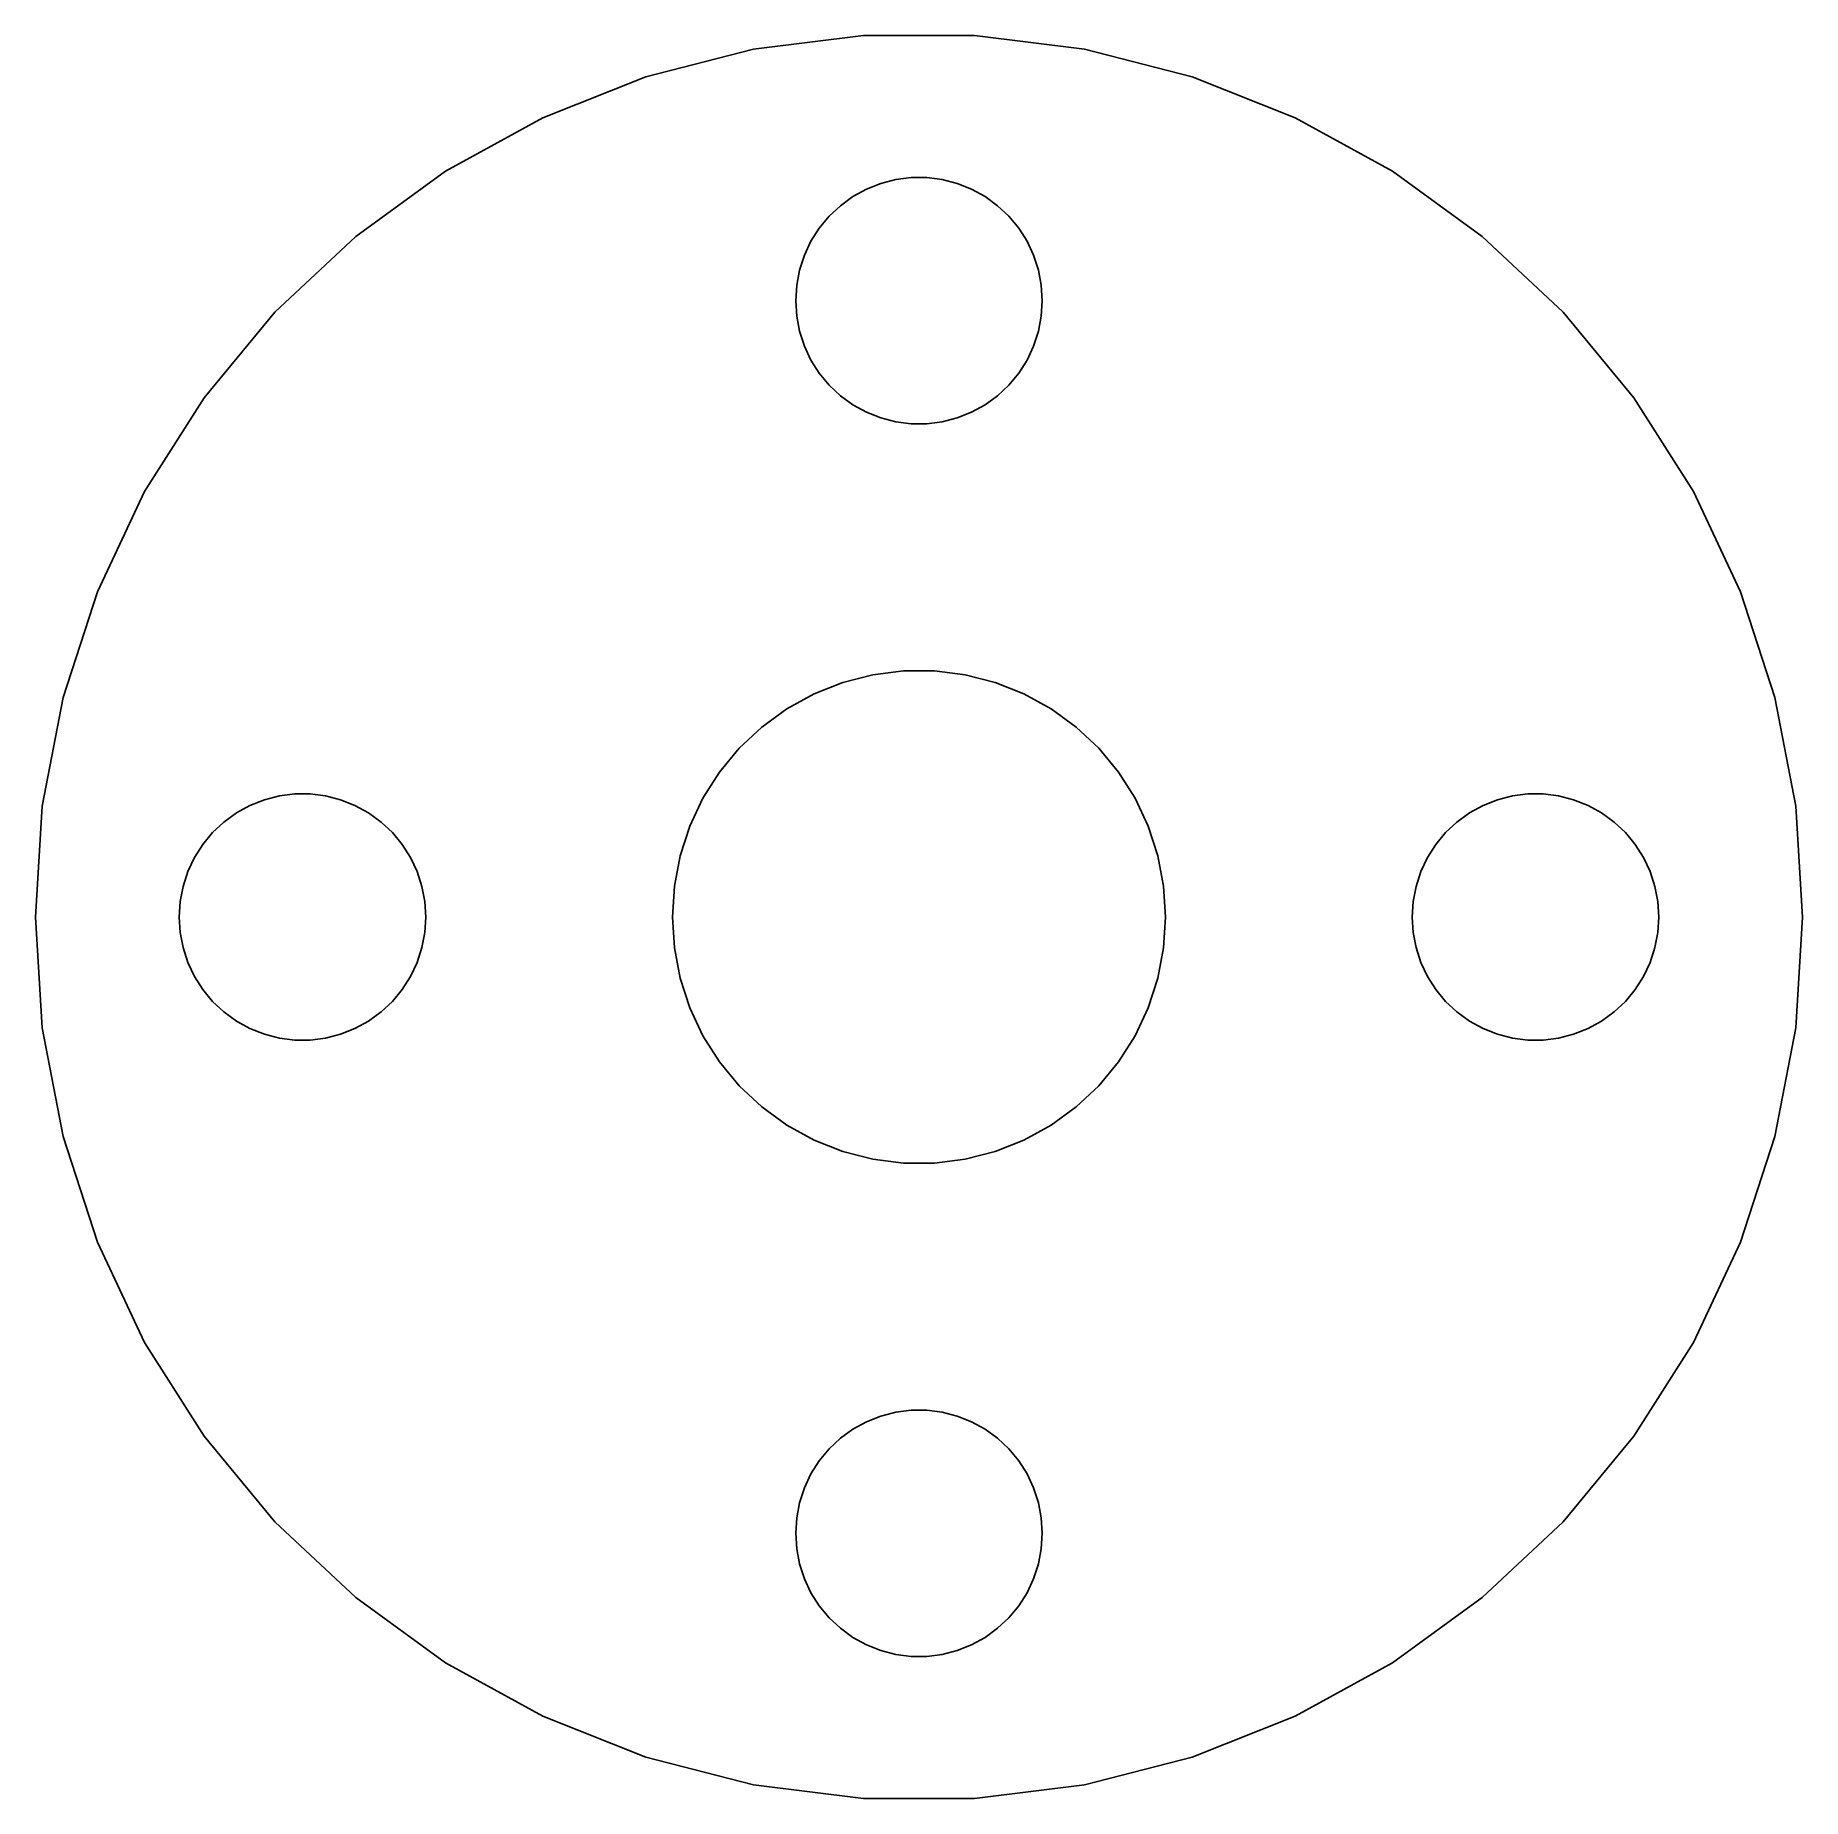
# Model space of a CAD drawing. Header units: metres. Extents: x -11 to 11, y 209 to 341.
# Drawn here: x -10.75 to 10.75, y 209.27 to 230.73 of the extents above.
import ezdxf

# ---------------------------------------------------------------- set-up
doc = ezdxf.new("R2010")
doc.units = ezdxf.units.M

msp = doc.modelspace()

# ---------------------------------------------------------------- linework, layer by layer
for p, q in [((-0.674988, 230.729), (-2.01434, 230.56)), ((0.674988, 230.729), (-0.674988, 230.729)), ((2.01434, 230.56), (0.674988, 230.729)), ((-2.01434, 230.56), (-3.32193, 230.224)), ((3.32193, 230.224), (2.01434, 230.56)), ((-3.32193, 230.224), (-4.57712, 229.727)), ((4.57712, 229.727), (3.32193, 230.224)), ((-4.57712, 229.727), (-5.76013, 229.077)), ((5.76013, 229.077), (4.57712, 229.727)), ((-5.76013, 229.077), (-6.85229, 228.283)), ((-0.281067, 228.973), (-0.094177, 228.997)), ((-0.094177, 228.997), (0.094177, 228.997)), ((0.094177, 228.997), (0.281067, 228.973)), ((6.85229, 228.283), (5.76013, 229.077)), ((-0.956131, 228.656), (-0.803726, 228.766)), ((-0.803726, 228.766), (-0.638657, 228.857)), ((-0.638657, 228.857), (-0.463516, 228.927)), ((-0.463516, 228.927), (-0.281067, 228.973)), ((0.281067, 228.973), (0.463516, 228.927)), ((0.463516, 228.927), (0.638657, 228.857)), ((0.638657, 228.857), (0.803726, 228.766)), ((0.803726, 228.766), (0.956131, 228.656)), ((-1.09344, 228.527), (-0.956131, 228.656)), ((0.956131, 228.656), (1.09344, 228.527)), ((-1.31445, 228.223), (-1.21352, 228.382)), ((-1.21352, 228.382), (-1.09344, 228.527)), ((1.09344, 228.527), (1.21352, 228.382)), ((1.21352, 228.382), (1.31445, 228.223)), ((-6.85229, 228.283), (-7.83641, 227.359)), ((-1.39465, 228.052), (-1.31445, 228.223)), ((1.31445, 228.223), (1.39465, 228.052)), ((7.83641, 227.359), (6.85229, 228.283)), ((-1.45287, 227.873), (-1.39465, 228.052)), ((1.39465, 228.052), (1.45287, 227.873)), ((-1.5, 227.5), (-1.48816, 227.688)), ((-1.48816, 227.688), (-1.45287, 227.873)), ((1.45287, 227.873), (1.48816, 227.688)), ((1.48816, 227.688), (1.5, 227.5)), ((-1.48816, 227.312), (-1.5, 227.5)), ((1.5, 227.5), (1.48816, 227.312)), ((-7.83641, 227.359), (-8.69693, 226.319)), ((-1.45287, 227.127), (-1.48816, 227.312)), ((1.48816, 227.312), (1.45287, 227.127)), ((8.69693, 226.319), (7.83641, 227.359)), ((-1.39465, 226.948), (-1.45287, 227.127)), ((1.45287, 227.127), (1.39465, 226.948)), ((-1.31445, 226.777), (-1.39465, 226.948)), ((1.39465, 226.948), (1.31445, 226.777)), ((-1.21352, 226.618), (-1.31445, 226.777)), ((-1.09344, 226.473), (-1.21352, 226.618)), ((1.21352, 226.618), (1.09344, 226.473)), ((1.31445, 226.777), (1.21352, 226.618)), ((-0.956131, 226.344), (-1.09344, 226.473)), ((1.09344, 226.473), (0.956131, 226.344)), ((-8.69693, 226.319), (-9.42029, 225.179)), ((-0.803726, 226.234), (-0.956131, 226.344)), ((-0.638657, 226.143), (-0.803726, 226.234)), ((0.803726, 226.234), (0.638657, 226.143)), ((0.956131, 226.344), (0.803726, 226.234)), ((9.42029, 225.179), (8.69693, 226.319)), ((-0.463516, 226.073), (-0.638657, 226.143)), ((-0.281067, 226.027), (-0.463516, 226.073)), ((-0.094177, 226.003), (-0.281067, 226.027)), ((0.094177, 226.003), (-0.094177, 226.003)), ((0.281067, 226.027), (0.094177, 226.003)), ((0.463516, 226.073), (0.281067, 226.027)), ((0.638657, 226.143), (0.463516, 226.073)), ((-9.42029, 225.179), (-9.99509, 223.957)), ((9.99509, 223.957), (9.42029, 225.179)), ((-9.99509, 223.957), (-10.4123, 222.673)), ((10.4123, 222.673), (9.99509, 223.957)), ((-0.562134, 222.947), (-0.18837, 222.994)), ((-0.18837, 222.994), (0.18837, 222.994)), ((0.18837, 222.994), (0.562134, 222.947)), ((-1.27733, 222.714), (-0.927048, 222.853)), ((-0.927048, 222.853), (-0.562134, 222.947)), ((0.562134, 222.947), (0.927048, 222.853)), ((0.927048, 222.853), (1.27733, 222.714)), ((-10.4123, 222.673), (-10.6652, 221.347)), ((-1.91226, 222.312), (-1.60747, 222.533)), ((-1.60747, 222.533), (-1.27733, 222.714)), ((1.27733, 222.714), (1.60747, 222.533)), ((1.60747, 222.533), (1.91226, 222.312)), ((10.6652, 221.347), (10.4123, 222.673)), ((-2.1869, 222.054), (-1.91226, 222.312)), ((1.91226, 222.312), (2.1869, 222.054)), ((-2.42705, 221.763), (-2.1869, 222.054)), ((2.1869, 222.054), (2.42705, 221.763)), ((-2.62891, 221.445), (-2.42705, 221.763)), ((2.42705, 221.763), (2.62891, 221.445)), ((-7.96352, 221.427), (-7.78107, 221.473)), ((-7.78107, 221.473), (-7.59418, 221.497)), ((-7.59418, 221.497), (-7.40581, 221.497)), ((-7.40581, 221.497), (-7.21892, 221.473)), ((-7.21892, 221.473), (-7.03647, 221.427)), ((7.03647, 221.427), (7.21892, 221.473)), ((7.21892, 221.473), (7.40581, 221.497)), ((7.40581, 221.497), (7.59418, 221.497)), ((7.59418, 221.497), (7.78107, 221.473)), ((7.78107, 221.473), (7.96352, 221.427)), ((-10.6652, 221.347), (-10.75, 220)), ((-8.45613, 221.156), (-8.30373, 221.266)), ((-8.30373, 221.266), (-8.13866, 221.357)), ((-8.13866, 221.357), (-7.96352, 221.427)), ((-7.03647, 221.427), (-6.86133, 221.357)), ((-6.86133, 221.357), (-6.69626, 221.266)), ((-6.69626, 221.266), (-6.54385, 221.156)), ((-2.78932, 221.104), (-2.62891, 221.445)), ((2.62891, 221.445), (2.78932, 221.104)), ((6.54385, 221.156), (6.69626, 221.266)), ((6.69626, 221.266), (6.86133, 221.357)), ((6.86133, 221.357), (7.03647, 221.427)), ((7.96352, 221.427), (8.13866, 221.357)), ((8.13866, 221.357), (8.30373, 221.266)), ((8.30373, 221.266), (8.45613, 221.156)), ((10.75, 220), (10.6652, 221.347)), ((-8.71352, 220.882), (-8.59344, 221.027)), ((-8.59344, 221.027), (-8.45613, 221.156)), ((-6.54385, 221.156), (-6.40654, 221.027)), ((-6.40654, 221.027), (-6.28647, 220.882)), ((-2.90575, 220.746), (-2.78932, 221.104)), ((2.78932, 221.104), (2.90575, 220.746)), ((6.28647, 220.882), (6.40654, 221.027)), ((6.40654, 221.027), (6.54385, 221.156)), ((8.45613, 221.156), (8.59344, 221.027)), ((8.59344, 221.027), (8.71352, 220.882)), ((-8.81445, 220.723), (-8.71352, 220.882)), ((-6.28647, 220.882), (-6.18553, 220.723)), ((6.18553, 220.723), (6.28647, 220.882)), ((8.71352, 220.882), (8.81445, 220.723)), ((-8.89465, 220.552), (-8.81445, 220.723)), ((-6.18553, 220.723), (-6.10533, 220.552)), ((-2.97633, 220.376), (-2.90575, 220.746)), ((2.90575, 220.746), (2.97633, 220.376)), ((6.10533, 220.552), (6.18553, 220.723)), ((8.81445, 220.723), (8.89465, 220.552)), ((-8.95287, 220.373), (-8.89465, 220.552)), ((-6.10533, 220.552), (-6.04712, 220.373)), ((-3, 220), (-2.97633, 220.376)), ((2.97633, 220.376), (3, 220)), ((6.04712, 220.373), (6.10533, 220.552)), ((8.89465, 220.552), (8.95287, 220.373)), ((-9, 220), (-8.98816, 220.188)), ((-8.98816, 220.188), (-8.95287, 220.373)), ((-6.04712, 220.373), (-6.01183, 220.188)), ((-6.01183, 220.188), (-6, 220)), ((6, 220), (6.01183, 220.188)), ((6.01183, 220.188), (6.04712, 220.373)), ((8.95287, 220.373), (8.98816, 220.188)), ((8.98816, 220.188), (9, 220)), ((-10.75, 220), (-10.6652, 218.653)), ((-8.98816, 219.812), (-9, 220)), ((-6, 220), (-6.01183, 219.812)), ((-2.97633, 219.624), (-3, 220)), ((3, 220), (2.97633, 219.624)), ((6.01183, 219.812), (6, 220)), ((9, 220), (8.98816, 219.812)), ((10.6652, 218.653), (10.75, 220)), ((-8.95287, 219.627), (-8.98816, 219.812)), ((-6.01183, 219.812), (-6.04712, 219.627)), ((6.04712, 219.627), (6.01183, 219.812)), ((8.98816, 219.812), (8.95287, 219.627)), ((-8.89465, 219.448), (-8.95287, 219.627)), ((-6.04712, 219.627), (-6.10533, 219.448)), ((-2.90575, 219.254), (-2.97633, 219.624)), ((2.97633, 219.624), (2.90575, 219.254)), ((6.10533, 219.448), (6.04712, 219.627)), ((8.95287, 219.627), (8.89465, 219.448)), ((-8.81445, 219.277), (-8.89465, 219.448)), ((-6.10533, 219.448), (-6.18553, 219.277)), ((6.18553, 219.277), (6.10533, 219.448)), ((8.89465, 219.448), (8.81445, 219.277)), ((-8.71352, 219.118), (-8.81445, 219.277)), ((-8.59344, 218.973), (-8.71352, 219.118)), ((-6.28647, 219.118), (-6.40654, 218.973)), ((-6.18553, 219.277), (-6.28647, 219.118)), ((-2.78932, 218.896), (-2.90575, 219.254)), ((2.90575, 219.254), (2.78932, 218.896)), ((6.28647, 219.118), (6.18553, 219.277)), ((6.40654, 218.973), (6.28647, 219.118)), ((8.71352, 219.118), (8.59344, 218.973)), ((8.81445, 219.277), (8.71352, 219.118)), ((-8.45613, 218.844), (-8.59344, 218.973)), ((-6.40654, 218.973), (-6.54385, 218.844)), ((-2.62891, 218.555), (-2.78932, 218.896)), ((2.78932, 218.896), (2.62891, 218.555)), ((6.54385, 218.844), (6.40654, 218.973)), ((8.59344, 218.973), (8.45613, 218.844)), ((-8.30373, 218.734), (-8.45613, 218.844)), ((-8.13866, 218.643), (-8.30373, 218.734)), ((-6.69626, 218.734), (-6.86133, 218.643)), ((-6.54385, 218.844), (-6.69626, 218.734)), ((6.69626, 218.734), (6.54385, 218.844)), ((6.86133, 218.643), (6.69626, 218.734)), ((8.30373, 218.734), (8.13866, 218.643)), ((8.45613, 218.844), (8.30373, 218.734)), ((-10.6652, 218.653), (-10.4123, 217.327)), ((-7.96352, 218.573), (-8.13866, 218.643)), ((-7.78107, 218.527), (-7.96352, 218.573)), ((-7.59418, 218.503), (-7.78107, 218.527)), ((-7.40581, 218.503), (-7.59418, 218.503)), ((-7.21892, 218.527), (-7.40581, 218.503)), ((-7.03647, 218.573), (-7.21892, 218.527)), ((-6.86133, 218.643), (-7.03647, 218.573)), ((-2.42705, 218.237), (-2.62891, 218.555)), ((2.62891, 218.555), (2.42705, 218.237)), ((7.03647, 218.573), (6.86133, 218.643)), ((7.21892, 218.527), (7.03647, 218.573)), ((7.40581, 218.503), (7.21892, 218.527)), ((7.59418, 218.503), (7.40581, 218.503)), ((7.78107, 218.527), (7.59418, 218.503)), ((7.96352, 218.573), (7.78107, 218.527)), ((8.13866, 218.643), (7.96352, 218.573)), ((10.4123, 217.327), (10.6652, 218.653)), ((-2.1869, 217.946), (-2.42705, 218.237)), ((2.42705, 218.237), (2.1869, 217.946)), ((-1.91226, 217.688), (-2.1869, 217.946)), ((2.1869, 217.946), (1.91226, 217.688)), ((-1.60747, 217.467), (-1.91226, 217.688)), ((1.91226, 217.688), (1.60747, 217.467)), ((-1.27733, 217.286), (-1.60747, 217.467)), ((1.60747, 217.467), (1.27733, 217.286)), ((-10.4123, 217.327), (-9.99509, 216.043)), ((-0.927048, 217.147), (-1.27733, 217.286)), ((1.27733, 217.286), (0.927048, 217.147)), ((9.99509, 216.043), (10.4123, 217.327)), ((-0.562134, 217.053), (-0.927048, 217.147)), ((-0.18837, 217.006), (-0.562134, 217.053)), ((0.18837, 217.006), (-0.18837, 217.006)), ((0.562134, 217.053), (0.18837, 217.006)), ((0.927048, 217.147), (0.562134, 217.053)), ((-9.99509, 216.043), (-9.42029, 214.821)), ((9.42029, 214.821), (9.99509, 216.043)), ((-9.42029, 214.821), (-8.69693, 213.681)), ((8.69693, 213.681), (9.42029, 214.821)), ((-0.638657, 213.857), (-0.463516, 213.927)), ((-0.463516, 213.927), (-0.281067, 213.973)), ((-0.281067, 213.973), (-0.094177, 213.997)), ((-0.094177, 213.997), (0.094177, 213.997)), ((0.094177, 213.997), (0.281067, 213.973)), ((0.281067, 213.973), (0.463516, 213.927)), ((0.463516, 213.927), (0.638657, 213.857)), ((-0.956131, 213.656), (-0.803726, 213.766)), ((-0.803726, 213.766), (-0.638657, 213.857)), ((0.638657, 213.857), (0.803726, 213.766)), ((0.803726, 213.766), (0.956131, 213.656)), ((-8.69693, 213.681), (-7.83641, 212.641)), ((-1.21352, 213.382), (-1.09344, 213.527)), ((-1.09344, 213.527), (-0.956131, 213.656)), ((0.956131, 213.656), (1.09344, 213.527)), ((1.09344, 213.527), (1.21352, 213.382)), ((7.83641, 212.641), (8.69693, 213.681)), ((-1.31445, 213.223), (-1.21352, 213.382)), ((1.21352, 213.382), (1.31445, 213.223)), ((-1.39465, 213.052), (-1.31445, 213.223)), ((1.31445, 213.223), (1.39465, 213.052)), ((-1.48816, 212.688), (-1.45287, 212.873)), ((-1.45287, 212.873), (-1.39465, 213.052)), ((1.39465, 213.052), (1.45287, 212.873)), ((1.45287, 212.873), (1.48816, 212.688)), ((-7.83641, 212.641), (-6.85229, 211.717)), ((-1.5, 212.5), (-1.48816, 212.688)), ((1.48816, 212.688), (1.5, 212.5)), ((6.85229, 211.717), (7.83641, 212.641)), ((-1.48816, 212.312), (-1.5, 212.5)), ((1.5, 212.5), (1.48816, 212.312)), ((-1.45287, 212.127), (-1.48816, 212.312)), ((1.48816, 212.312), (1.45287, 212.127)), ((-1.39465, 211.948), (-1.45287, 212.127)), ((1.45287, 212.127), (1.39465, 211.948)), ((-1.31445, 211.777), (-1.39465, 211.948)), ((-1.21352, 211.618), (-1.31445, 211.777)), ((1.31445, 211.777), (1.21352, 211.618)), ((1.39465, 211.948), (1.31445, 211.777)), ((-6.85229, 211.717), (-5.76013, 210.923)), ((-1.09344, 211.473), (-1.21352, 211.618)), ((1.21352, 211.618), (1.09344, 211.473)), ((5.76013, 210.923), (6.85229, 211.717)), ((-0.956131, 211.344), (-1.09344, 211.473)), ((1.09344, 211.473), (0.956131, 211.344)), ((-0.803726, 211.234), (-0.956131, 211.344)), ((-0.638657, 211.143), (-0.803726, 211.234)), ((-0.463516, 211.073), (-0.638657, 211.143)), ((0.638657, 211.143), (0.463516, 211.073)), ((0.803726, 211.234), (0.638657, 211.143)), ((0.956131, 211.344), (0.803726, 211.234)), ((-5.76013, 210.923), (-4.57712, 210.273)), ((-0.281067, 211.027), (-0.463516, 211.073)), ((-0.094177, 211.003), (-0.281067, 211.027)), ((0.094177, 211.003), (-0.094177, 211.003)), ((0.281067, 211.027), (0.094177, 211.003)), ((0.463516, 211.073), (0.281067, 211.027)), ((4.57712, 210.273), (5.76013, 210.923)), ((-4.57712, 210.273), (-3.32193, 209.776)), ((3.32193, 209.776), (4.57712, 210.273)), ((-3.32193, 209.776), (-2.01434, 209.44)), ((2.01434, 209.44), (3.32193, 209.776)), ((-2.01434, 209.44), (-0.674988, 209.271)), ((0.674988, 209.271), (2.01434, 209.44)), ((-0.674988, 209.271), (0.674988, 209.271))]:
    msp.add_line(p, q)

doc.saveas('drawing.dxf')
